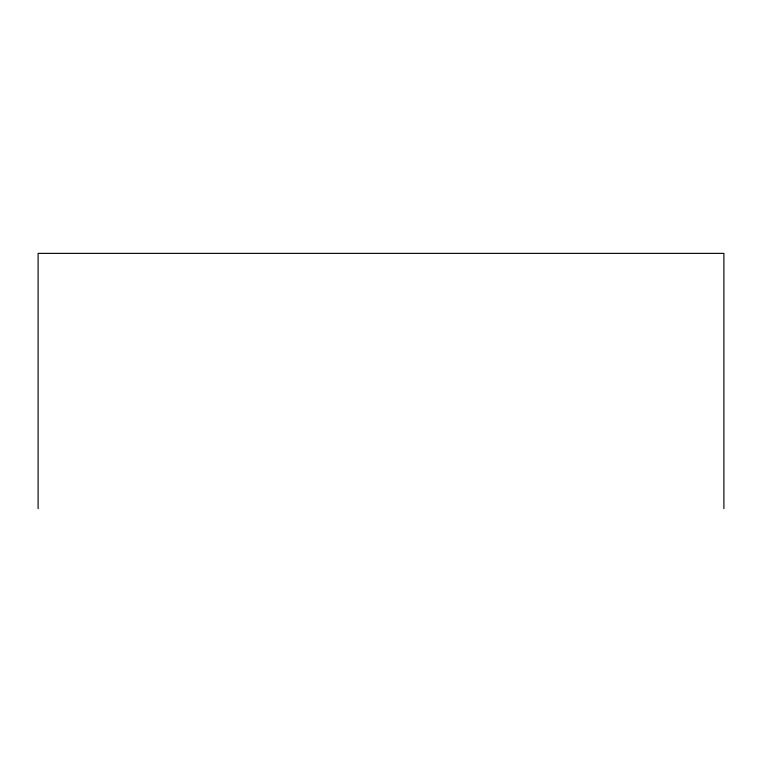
<?xml version="1.0" encoding="UTF-8"?>
<svg xmlns="http://www.w3.org/2000/svg" width="762" height="762" viewBox="0 0 762 762"><rect width="100%" height="100%" fill="white"/><g stroke="black" fill="none" stroke-linecap="round" stroke-linejoin="round"><path stroke-width="1.14" d="M723.9 508.625L723.9 253.375L38.1 253.375L38.1 508.625"/></g></svg>
